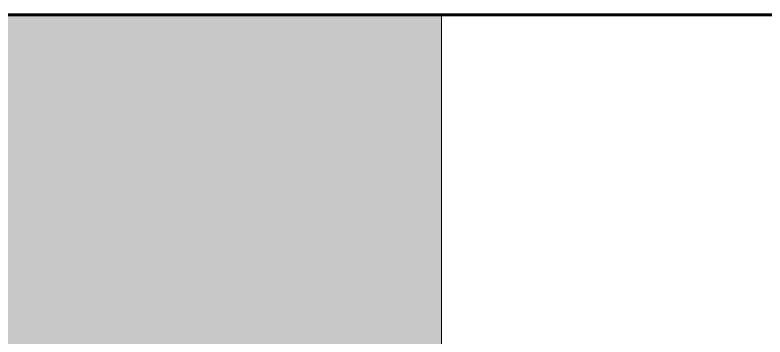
# Model space of a CAD drawing. Header units: inches. Extents: x -4061 to -1937, y 9836 to 11171.
# Drawn here: x -3442.05 to -3429.17, y 10340.05 to 10345.59 of the extents above; entities that cross this region are included whole.
import ezdxf

# ---------------------------------------------------------------- set-up
doc = ezdxf.new("R2010")
doc.units = ezdxf.units.IN
doc.header["$MEASUREMENT"] = 0
for name, color, linetype, lineweight in [('A-CLNG', 13, 'Continuous', 18), ('A-CLNG-2', 13, 'Continuous', 5), ('I-WALL-2', 2, 'Continuous', 60)]:
    doc.layers.add(name, color=color, linetype=linetype, lineweight=lineweight)

msp = doc.modelspace()

# ---------------------------------------------------------------- hatches: boundary and pattern name
at = {"layer": 'A-CLNG-2'}
h = msp.add_hatch(color=256, dxfattribs=at)
h.paths.add_polyline_path([(-3448.024, 10334.571), (-3448.024, 10339.73), (-3448.774, 10339.73), (-3448.774, 10342.23), (-3448.024, 10342.23), (-3448.024, 10345.589), (-3477.699, 10345.589), (-3477.699, 10334.571), (-3454.924, 10334.571)], flags=0)
h.paths.add_polyline_path([(-3443.274, 10334.571), (-3434.724, 10334.571), (-3434.724, 10345.589), (-3443.274, 10345.589), (-3443.274, 10342.23), (-3442.524, 10342.23), (-3442.524, 10339.73), (-3443.274, 10339.73), (-3443.274, 10338.341)], flags=0)
h.paths.add_polyline_path([(-3442.232, 10351.589), (-3434.724, 10351.589), (-3434.724, 10353.521), (-3477.699, 10353.521), (-3477.699, 10351.589), (-3456.924, 10351.589), (-3456.924, 10352.339), (-3454.924, 10352.339), (-3454.924, 10351.589)], flags=0)
h.paths.add_polyline_path([(-3491.056, 10353.771), (-3434.724, 10353.771), (-3434.724, 10391.921), (-3498.332, 10391.921), (-3498.332, 10353.771)], flags=0)
h.paths.add_polyline_path([(-3437.539, 10392.171), (-3434.724, 10392.171), (-3434.724, 10411.121), (-3498.332, 10411.121), (-3498.332, 10392.171), (-3442.232, 10392.171)], flags=0)

# ---------------------------------------------------------------- linework, layer by layer
at = {"layer": 'A-CLNG'}
msp.add_line((-3434.724, 10345.589), (-3434.724, 10334.571), dxfattribs=at)
at = {"layer": 'I-WALL-2'}
msp.add_line((-3412.524, 10345.589), (-3454.924, 10345.589), dxfattribs=at)

doc.saveas('drawing.dxf')
